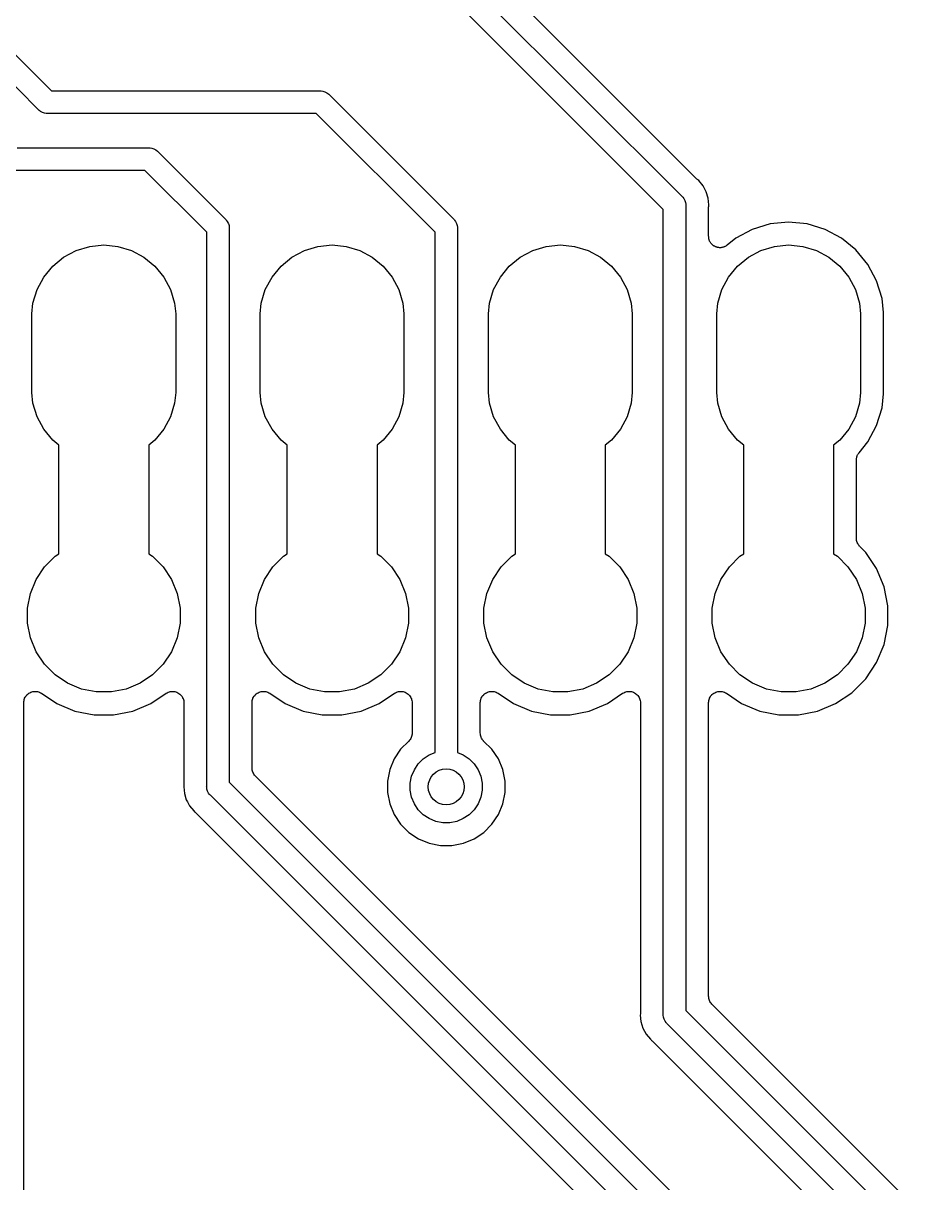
# Model space of a CAD drawing. Extents: x 94.3 to 145.3, y -143.8 to -113.4.
# Drawn here: x 128.01 to 137.8, y -133.31 to -120.41 of the extents above; entities that cross this region are included whole.
import ezdxf

# ---------------------------------------------------------------- set-up
doc = ezdxf.new("R2010")
doc.units = 0
doc.layers.add('BLACK', color=7, linetype='CONTINUOUS')

msp = doc.modelspace()

# ---------------------------------------------------------------- linework, layer by layer
at = {"layer": 'BLACK', "linetype": 'CONTINUOUS'}
for p, q in [((135.505, -122.142), (132.448, -119.085)), ((132.255, -119.251), (135.339, -122.335)), ((135.13, -122.48), (132.11, -119.46)), ((127.64, -120.478), (128.322, -121.16)), ((128.177, -121.369), (127.431, -120.623)), ((128.322, -121.16), (131.312, -121.16)), ((131.312, -121.16), (131.318, -121.159)), ((131.318, -121.159), (131.324, -121.16)), ((131.324, -121.16), (131.324, -121.16)), ((131.324, -121.16), (131.343, -121.162)), ((131.343, -121.162), (131.366, -121.169)), ((131.366, -121.169), (131.388, -121.181)), ((131.388, -121.181), (131.407, -121.196)), ((131.407, -121.196), (131.411, -121.201)), ((131.411, -121.201), (132.799, -122.589)), ((128.181, -121.374), (128.177, -121.369)), ((128.186, -121.378), (128.181, -121.374)), ((128.195, -121.385), (128.186, -121.378)), ((128.186, -121.378), (128.186, -121.378)), ((128.2, -121.389), (128.195, -121.385)), ((128.222, -121.401), (128.2, -121.389)), ((128.245, -121.408), (128.222, -121.401)), ((128.264, -121.41), (128.245, -121.408)), ((128.27, -121.411), (128.264, -121.41)), ((128.264, -121.41), (128.264, -121.41)), ((128.276, -121.41), (128.27, -121.411)), ((131.266, -121.41), (128.276, -121.41)), ((132.59, -122.734), (131.266, -121.41)), ((127.941, -121.795), (129.407, -121.795)), ((129.407, -121.795), (129.413, -121.794)), ((129.413, -121.794), (129.419, -121.795)), ((129.419, -121.795), (129.419, -121.795)), ((129.419, -121.795), (129.438, -121.797)), ((129.438, -121.797), (129.461, -121.804)), ((129.461, -121.804), (129.483, -121.816)), ((129.483, -121.816), (129.502, -121.831)), ((129.502, -121.831), (129.506, -121.836)), ((129.506, -121.836), (130.259, -122.589)), ((129.361, -122.045), (127.895, -122.045)), ((130.05, -122.734), (129.361, -122.045)), ((135.51, -122.146), (135.505, -122.142)), ((135.513, -122.15), (135.51, -122.146)), ((135.515, -122.151), (135.513, -122.15)), ((135.524, -122.159), (135.515, -122.151)), ((135.572, -122.216), (135.524, -122.159)), ((135.596, -122.262), (135.572, -122.216)), ((135.339, -122.335), (135.344, -122.339)), ((135.344, -122.339), (135.348, -122.344)), ((135.348, -122.344), (135.348, -122.344)), ((135.348, -122.344), (135.358, -122.357)), ((135.607, -122.282), (135.596, -122.262)), ((135.596, -122.262), (135.596, -122.262)), ((135.629, -122.354), (135.607, -122.282)), ((135.358, -122.357), (135.359, -122.358)), ((135.359, -122.358), (135.371, -122.38)), ((135.371, -122.38), (135.378, -122.403)), ((135.378, -122.403), (135.38, -122.422)), ((135.38, -122.422), (135.38, -122.422)), ((135.38, -122.422), (135.381, -122.428)), ((135.381, -122.428), (135.38, -122.434)), ((135.38, -122.434), (135.38, -131.393)), ((135.636, -122.428), (135.629, -122.354)), ((135.634, -122.451), (135.635, -122.446)), ((135.634, -122.453), (135.634, -122.451)), ((135.634, -122.778), (135.634, -122.453)), ((135.635, -122.44), (135.636, -122.428)), ((135.635, -122.446), (135.635, -122.44)), ((130.259, -122.589), (130.264, -122.593)), ((130.264, -122.593), (130.268, -122.598)), ((130.268, -122.598), (130.268, -122.598)), ((130.268, -122.598), (130.279, -122.612)), ((132.799, -122.589), (132.804, -122.593)), ((132.804, -122.593), (132.808, -122.598)), ((132.808, -122.598), (132.808, -122.598)), ((132.808, -122.598), (132.819, -122.612)), ((135.13, -131.439), (135.13, -122.48)), ((130.05, -128.899), (130.05, -122.734)), ((130.279, -122.612), (130.29, -122.633)), ((130.29, -122.633), (130.291, -122.634)), ((130.291, -122.634), (130.298, -122.657)), ((130.298, -122.657), (130.3, -122.676)), ((130.3, -122.676), (130.3, -122.676)), ((130.3, -122.676), (130.301, -122.682)), ((130.301, -122.682), (130.3, -122.688)), ((130.3, -122.688), (130.3, -128.853)), ((132.59, -128.333), (132.59, -122.734)), ((132.819, -122.612), (132.819, -122.612)), ((132.819, -122.612), (132.831, -122.634)), ((132.831, -122.634), (132.838, -122.657)), ((132.838, -122.657), (132.84, -122.676)), ((132.84, -122.676), (132.84, -122.676)), ((132.84, -122.676), (132.841, -122.682)), ((132.841, -122.682), (132.84, -122.688)), ((132.84, -122.688), (132.84, -128.524)), ((136.12, -122.701), (135.937, -122.798)), ((136.318, -122.64), (136.12, -122.701)), ((136.525, -122.62), (136.318, -122.64)), ((136.732, -122.64), (136.525, -122.62)), ((136.93, -122.701), (136.732, -122.64)), ((137.113, -122.798), (136.93, -122.701)), ((135.635, -122.784), (135.634, -122.778)), ((135.635, -122.79), (135.635, -122.784)), ((135.636, -122.796), (135.635, -122.79)), ((135.636, -122.803), (135.636, -122.796)), ((135.638, -122.809), (135.636, -122.803)), ((135.639, -122.814), (135.638, -122.809)), ((135.642, -122.82), (135.639, -122.814)), ((135.644, -122.827), (135.642, -122.82)), ((135.646, -122.832), (135.644, -122.827)), ((135.649, -122.837), (135.646, -122.832)), ((135.652, -122.843), (135.649, -122.837)), ((135.655, -122.848), (135.652, -122.843)), ((135.659, -122.853), (135.655, -122.848)), ((135.662, -122.858), (135.659, -122.853)), ((135.667, -122.863), (135.662, -122.858)), ((135.671, -122.868), (135.667, -122.863)), ((135.937, -122.798), (135.842, -122.876)), ((137.274, -122.93), (137.113, -122.798)), ((128.458, -123.011), (128.597, -122.936)), ((128.597, -122.936), (128.748, -122.891)), ((128.748, -122.891), (128.905, -122.875)), ((128.905, -122.875), (129.062, -122.891)), ((129.062, -122.891), (129.213, -122.936)), ((129.213, -122.936), (129.352, -123.011)), ((130.998, -123.011), (131.137, -122.936)), ((131.137, -122.936), (131.288, -122.891)), ((131.288, -122.891), (131.445, -122.875)), ((131.445, -122.875), (131.602, -122.891)), ((131.602, -122.891), (131.753, -122.936)), ((131.753, -122.936), (131.892, -123.011)), ((133.538, -123.011), (133.677, -122.936)), ((133.677, -122.936), (133.828, -122.891)), ((133.828, -122.891), (133.985, -122.875)), ((133.985, -122.875), (134.142, -122.891)), ((134.142, -122.891), (134.293, -122.936)), ((134.293, -122.936), (134.432, -123.011)), ((135.675, -122.871), (135.671, -122.868)), ((135.68, -122.876), (135.675, -122.871)), ((135.685, -122.879), (135.68, -122.876)), ((135.69, -122.883), (135.685, -122.879)), ((135.695, -122.886), (135.69, -122.883)), ((135.7, -122.89), (135.695, -122.886)), ((135.706, -122.892), (135.7, -122.89)), ((135.712, -122.895), (135.706, -122.892)), ((135.717, -122.897), (135.712, -122.895)), ((135.723, -122.899), (135.717, -122.897)), ((135.729, -122.901), (135.723, -122.899)), ((135.735, -122.903), (135.729, -122.901)), ((135.741, -122.903), (135.735, -122.903)), ((135.747, -122.904), (135.741, -122.903)), ((135.754, -122.905), (135.747, -122.904)), ((135.76, -122.905), (135.754, -122.905)), ((135.766, -122.905), (135.76, -122.905)), ((135.772, -122.905), (135.766, -122.905)), ((135.778, -122.904), (135.772, -122.905)), ((135.785, -122.903), (135.778, -122.904)), ((135.791, -122.901), (135.785, -122.903)), ((135.796, -122.9), (135.791, -122.901)), ((135.802, -122.898), (135.796, -122.9)), ((135.809, -122.896), (135.802, -122.898)), ((135.814, -122.893), (135.809, -122.896)), ((135.819, -122.891), (135.814, -122.893)), ((135.825, -122.887), (135.819, -122.891)), ((135.831, -122.884), (135.825, -122.887)), ((135.835, -122.881), (135.831, -122.884)), ((135.84, -122.877), (135.835, -122.881)), ((135.842, -122.876), (135.84, -122.877)), ((136.078, -123.011), (136.217, -122.936)), ((136.217, -122.936), (136.368, -122.891)), ((136.368, -122.891), (136.525, -122.875)), ((136.525, -122.875), (136.682, -122.891)), ((136.682, -122.891), (136.833, -122.936)), ((136.833, -122.936), (136.972, -123.011)), ((137.406, -123.091), (137.274, -122.93)), ((128.237, -123.232), (128.337, -123.111)), ((128.337, -123.111), (128.458, -123.011)), ((129.352, -123.011), (129.473, -123.111)), ((129.473, -123.111), (129.573, -123.232)), ((130.777, -123.232), (130.877, -123.111)), ((130.877, -123.111), (130.998, -123.011)), ((131.892, -123.011), (132.013, -123.111)), ((132.013, -123.111), (132.113, -123.232)), ((133.317, -123.232), (133.417, -123.111)), ((133.417, -123.111), (133.538, -123.011)), ((134.432, -123.011), (134.553, -123.111)), ((134.553, -123.111), (134.653, -123.232)), ((135.857, -123.232), (135.957, -123.111)), ((135.957, -123.111), (136.078, -123.011)), ((136.972, -123.011), (137.093, -123.111)), ((137.093, -123.111), (137.193, -123.232)), ((137.503, -123.274), (137.406, -123.091)), ((128.162, -123.371), (128.237, -123.232)), ((129.573, -123.232), (129.648, -123.371)), ((130.702, -123.371), (130.777, -123.232)), ((132.113, -123.232), (132.188, -123.371)), ((133.242, -123.371), (133.317, -123.232)), ((134.653, -123.232), (134.728, -123.371)), ((135.782, -123.371), (135.857, -123.232)), ((137.193, -123.232), (137.268, -123.371)), ((128.117, -123.522), (128.162, -123.371)), ((129.648, -123.371), (129.693, -123.522)), ((130.657, -123.522), (130.702, -123.371)), ((132.188, -123.371), (132.233, -123.522)), ((133.197, -123.522), (133.242, -123.371)), ((134.728, -123.371), (134.773, -123.522)), ((135.737, -123.522), (135.782, -123.371)), ((137.268, -123.371), (137.313, -123.522)), ((137.564, -123.472), (137.503, -123.274)), ((137.579, -123.627), (137.564, -123.472)), ((128.105, -123.64), (128.117, -123.522)), ((129.693, -123.522), (129.705, -123.64)), ((130.645, -123.64), (130.657, -123.522)), ((132.233, -123.522), (132.245, -123.64)), ((133.185, -123.64), (133.197, -123.522)), ((134.773, -123.522), (134.785, -123.64)), ((135.725, -123.64), (135.737, -123.522)), ((137.313, -123.522), (137.325, -123.64)), ((137.579, -124.531), (137.579, -123.627)), ((128.105, -124.518), (128.105, -123.64)), ((129.705, -123.64), (129.705, -124.518)), ((130.645, -124.518), (130.645, -123.64)), ((132.245, -123.64), (132.245, -124.518)), ((133.185, -124.518), (133.185, -123.64)), ((134.785, -123.64), (134.785, -124.518)), ((135.725, -124.518), (135.725, -123.64)), ((137.325, -123.64), (137.325, -124.518)), ((128.117, -124.636), (128.105, -124.518)), ((129.705, -124.518), (129.693, -124.636)), ((130.657, -124.636), (130.645, -124.518)), ((132.245, -124.518), (132.233, -124.636)), ((133.197, -124.636), (133.185, -124.518)), ((134.785, -124.518), (134.773, -124.636)), ((135.737, -124.636), (135.725, -124.518)), ((137.325, -124.518), (137.313, -124.636)), ((137.564, -124.686), (137.579, -124.531)), ((128.162, -124.787), (128.117, -124.636)), ((129.693, -124.636), (129.648, -124.787)), ((130.702, -124.787), (130.657, -124.636)), ((132.233, -124.636), (132.188, -124.787)), ((133.242, -124.787), (133.197, -124.636)), ((134.773, -124.636), (134.728, -124.787)), ((135.782, -124.787), (135.737, -124.636)), ((137.313, -124.636), (137.268, -124.787)), ((128.237, -124.926), (128.162, -124.787)), ((129.648, -124.787), (129.573, -124.926)), ((130.777, -124.926), (130.702, -124.787)), ((132.188, -124.787), (132.113, -124.926)), ((133.317, -124.926), (133.242, -124.787)), ((134.728, -124.787), (134.653, -124.926)), ((135.857, -124.926), (135.782, -124.787)), ((137.268, -124.787), (137.193, -124.926)), ((137.503, -124.884), (137.564, -124.686)), ((128.337, -125.047), (128.237, -124.926)), ((129.573, -124.926), (129.473, -125.047)), ((130.877, -125.047), (130.777, -124.926)), ((132.113, -124.926), (132.013, -125.047)), ((133.417, -125.047), (133.317, -124.926)), ((134.653, -124.926), (134.553, -125.047)), ((135.957, -125.047), (135.857, -124.926)), ((137.193, -124.926), (137.093, -125.047)), ((137.406, -125.067), (137.503, -124.884)), ((128.405, -125.104), (128.337, -125.047)), ((129.473, -125.047), (129.405, -125.104)), ((130.945, -125.104), (130.877, -125.047)), ((132.013, -125.047), (131.945, -125.104)), ((133.485, -125.104), (133.417, -125.047)), ((134.553, -125.047), (134.485, -125.104)), ((136.025, -125.104), (135.957, -125.047)), ((137.093, -125.047), (137.025, -125.104)), ((128.405, -126.312), (128.405, -125.104)), ((129.405, -125.104), (129.405, -126.312)), ((130.945, -126.312), (130.945, -125.104)), ((131.945, -125.104), (131.945, -126.312)), ((133.485, -126.312), (133.485, -125.104)), ((134.485, -125.104), (134.485, -126.312)), ((136.025, -126.312), (136.025, -125.104)), ((137.025, -125.104), (137.025, -126.312)), ((137.305, -125.191), (137.308, -125.187)), ((137.308, -125.187), (137.406, -125.067)), ((137.279, -125.265), (137.28, -125.26)), ((137.279, -125.267), (137.279, -125.265)), ((137.279, -126.14), (137.279, -125.267)), ((137.28, -125.254), (137.281, -125.248)), ((137.28, -125.26), (137.28, -125.254)), ((137.281, -125.248), (137.282, -125.241)), ((137.282, -125.241), (137.283, -125.235)), ((137.283, -125.235), (137.285, -125.23)), ((137.285, -125.23), (137.287, -125.224)), ((137.287, -125.224), (137.289, -125.217)), ((137.289, -125.217), (137.292, -125.212)), ((137.292, -125.212), (137.294, -125.207)), ((137.294, -125.207), (137.298, -125.201)), ((137.298, -125.201), (137.301, -125.195)), ((137.301, -125.195), (137.305, -125.191)), ((137.28, -126.152), (137.279, -126.14)), ((137.281, -126.163), (137.28, -126.152)), ((137.281, -126.164), (137.281, -126.163)), ((137.281, -126.165), (137.281, -126.164)), ((137.285, -126.176), (137.281, -126.165)), ((137.288, -126.187), (137.285, -126.176)), ((137.288, -126.188), (137.288, -126.187)), ((137.289, -126.188), (137.288, -126.188)), ((137.294, -126.199), (137.289, -126.188)), ((137.299, -126.209), (137.294, -126.199)), ((137.3, -126.21), (137.299, -126.209)), ((137.308, -126.219), (137.3, -126.21)), ((137.3, -126.21), (137.3, -126.21)), ((137.315, -126.229), (137.308, -126.219)), ((128.245, -126.458), (128.363, -126.34)), ((128.363, -126.34), (128.405, -126.312)), ((129.405, -126.312), (129.447, -126.34)), ((129.447, -126.34), (129.565, -126.458)), ((130.785, -126.458), (130.903, -126.34)), ((130.903, -126.34), (130.945, -126.312)), ((131.945, -126.312), (131.987, -126.34)), ((131.987, -126.34), (132.105, -126.458)), ((133.325, -126.458), (133.443, -126.34)), ((133.443, -126.34), (133.485, -126.312)), ((134.485, -126.312), (134.527, -126.34)), ((134.527, -126.34), (134.645, -126.458)), ((135.865, -126.458), (135.983, -126.34)), ((135.983, -126.34), (136.025, -126.312)), ((137.025, -126.312), (137.067, -126.34)), ((137.067, -126.34), (137.185, -126.458)), ((137.316, -126.23), (137.315, -126.229)), ((137.383, -126.296), (137.316, -126.23)), ((137.316, -126.23), (137.316, -126.23)), ((137.316, -126.23), (137.316, -126.23)), ((137.316, -126.23), (137.316, -126.23)), ((137.503, -126.477), (137.383, -126.296)), ((128.152, -126.597), (128.245, -126.458)), ((129.565, -126.458), (129.658, -126.597)), ((130.692, -126.597), (130.785, -126.458)), ((132.105, -126.458), (132.198, -126.597)), ((133.232, -126.597), (133.325, -126.458)), ((134.645, -126.458), (134.738, -126.597)), ((135.772, -126.597), (135.865, -126.458)), ((137.185, -126.458), (137.278, -126.597)), ((137.587, -126.678), (137.503, -126.477)), ((128.088, -126.752), (128.152, -126.597)), ((129.658, -126.597), (129.722, -126.752)), ((130.628, -126.752), (130.692, -126.597)), ((132.198, -126.597), (132.262, -126.752)), ((133.168, -126.752), (133.232, -126.597)), ((134.738, -126.597), (134.802, -126.752)), ((135.708, -126.752), (135.772, -126.597)), ((137.278, -126.597), (137.342, -126.752)), ((137.629, -126.891), (137.587, -126.678)), ((128.055, -126.916), (128.088, -126.752)), ((129.722, -126.752), (129.755, -126.916)), ((130.595, -126.916), (130.628, -126.752)), ((132.262, -126.752), (132.295, -126.916)), ((133.135, -126.916), (133.168, -126.752)), ((134.802, -126.752), (134.835, -126.916)), ((135.675, -126.916), (135.708, -126.752)), ((137.342, -126.752), (137.375, -126.916)), ((128.055, -127.084), (128.055, -126.916)), ((129.755, -126.916), (129.755, -127.084)), ((130.595, -127.084), (130.595, -126.916)), ((132.295, -126.916), (132.295, -127.084)), ((133.135, -127.084), (133.135, -126.916)), ((134.835, -126.916), (134.835, -127.084)), ((135.675, -127.084), (135.675, -126.916)), ((137.375, -126.916), (137.375, -127.084)), ((137.629, -127.109), (137.629, -126.891)), ((128.088, -127.248), (128.055, -127.084)), ((129.755, -127.084), (129.722, -127.248)), ((130.628, -127.248), (130.595, -127.084)), ((132.295, -127.084), (132.262, -127.248)), ((133.168, -127.248), (133.135, -127.084)), ((134.835, -127.084), (134.802, -127.248)), ((135.708, -127.248), (135.675, -127.084)), ((137.375, -127.084), (137.342, -127.248)), ((137.587, -127.322), (137.629, -127.109)), ((128.152, -127.403), (128.088, -127.248)), ((129.722, -127.248), (129.658, -127.403)), ((130.692, -127.403), (130.628, -127.248)), ((132.262, -127.248), (132.198, -127.403)), ((133.232, -127.403), (133.168, -127.248)), ((134.802, -127.248), (134.738, -127.403)), ((135.772, -127.403), (135.708, -127.248)), ((137.342, -127.248), (137.278, -127.403)), ((137.503, -127.523), (137.587, -127.322)), ((128.245, -127.542), (128.152, -127.403)), ((129.658, -127.403), (129.565, -127.542)), ((130.785, -127.542), (130.692, -127.403)), ((132.198, -127.403), (132.105, -127.542)), ((133.325, -127.542), (133.232, -127.403)), ((134.738, -127.403), (134.645, -127.542)), ((135.865, -127.542), (135.772, -127.403)), ((137.278, -127.403), (137.185, -127.542)), ((128.363, -127.66), (128.245, -127.542)), ((129.565, -127.542), (129.447, -127.66)), ((130.903, -127.66), (130.785, -127.542)), ((132.105, -127.542), (131.987, -127.66)), ((133.443, -127.66), (133.325, -127.542)), ((134.645, -127.542), (134.527, -127.66)), ((135.983, -127.66), (135.865, -127.542)), ((137.185, -127.542), (137.067, -127.66)), ((137.383, -127.704), (137.503, -127.523)), ((128.502, -127.753), (128.363, -127.66)), ((128.657, -127.817), (128.502, -127.753)), ((129.308, -127.753), (129.153, -127.817)), ((129.447, -127.66), (129.308, -127.753)), ((131.042, -127.753), (130.903, -127.66)), ((131.197, -127.817), (131.042, -127.753)), ((131.848, -127.753), (131.693, -127.817)), ((131.987, -127.66), (131.848, -127.753)), ((133.582, -127.753), (133.443, -127.66)), ((133.737, -127.817), (133.582, -127.753)), ((134.388, -127.753), (134.233, -127.817)), ((134.527, -127.66), (134.388, -127.753)), ((136.122, -127.753), (135.983, -127.66)), ((136.277, -127.817), (136.122, -127.753)), ((136.928, -127.753), (136.773, -127.817)), ((137.067, -127.66), (136.928, -127.753)), ((137.229, -127.858), (137.383, -127.704)), ((128.036, -127.898), (128.044, -127.889)), ((128.036, -127.899), (128.036, -127.898)), ((128.044, -127.889), (128.052, -127.88)), ((128.052, -127.879), (128.062, -127.872)), ((128.052, -127.88), (128.052, -127.879)), ((128.052, -127.879), (128.052, -127.879)), ((128.062, -127.872), (128.071, -127.864)), ((128.071, -127.864), (128.082, -127.858)), ((128.071, -127.864), (128.071, -127.864)), ((128.071, -127.864), (128.071, -127.864)), ((128.082, -127.858), (128.093, -127.852)), ((128.093, -127.852), (128.105, -127.849)), ((128.093, -127.852), (128.093, -127.852)), ((128.093, -127.852), (128.093, -127.852)), ((128.105, -127.849), (128.117, -127.845)), ((128.117, -127.845), (128.129, -127.844)), ((128.117, -127.845), (128.117, -127.845)), ((128.117, -127.845), (128.117, -127.845)), ((128.129, -127.844), (128.141, -127.843)), ((128.141, -127.843), (128.142, -127.843)), ((128.142, -127.843), (128.142, -127.843)), ((128.142, -127.843), (128.154, -127.844)), ((128.154, -127.844), (128.166, -127.846)), ((128.166, -127.846), (128.166, -127.846)), ((128.166, -127.846), (128.167, -127.846)), ((128.167, -127.846), (128.178, -127.849)), ((128.178, -127.849), (128.19, -127.853)), ((128.19, -127.853), (128.19, -127.853)), ((128.19, -127.853), (128.19, -127.853)), ((128.19, -127.853), (128.201, -127.859)), ((128.201, -127.859), (128.212, -127.864)), ((128.212, -127.864), (128.382, -127.978)), ((128.821, -127.85), (128.657, -127.817)), ((128.989, -127.85), (128.821, -127.85)), ((129.153, -127.817), (128.989, -127.85)), ((129.428, -127.978), (129.598, -127.864)), ((129.598, -127.864), (129.599, -127.864)), ((129.599, -127.864), (129.6, -127.863)), ((129.599, -127.864), (129.599, -127.864)), ((129.599, -127.864), (129.599, -127.864)), ((129.6, -127.863), (129.611, -127.858)), ((129.611, -127.858), (129.621, -127.852)), ((129.621, -127.852), (129.622, -127.852)), ((129.622, -127.852), (129.634, -127.849)), ((129.622, -127.852), (129.622, -127.852)), ((129.634, -127.849), (129.645, -127.845)), ((129.645, -127.845), (129.645, -127.845)), ((129.645, -127.845), (129.646, -127.845)), ((129.646, -127.845), (129.658, -127.844)), ((129.658, -127.844), (129.67, -127.843)), ((129.67, -127.843), (129.67, -127.843)), ((129.67, -127.843), (129.67, -127.843)), ((129.67, -127.843), (129.682, -127.844)), ((129.682, -127.844), (129.695, -127.846)), ((129.695, -127.846), (129.695, -127.846)), ((129.695, -127.846), (129.695, -127.846)), ((129.695, -127.846), (129.707, -127.849)), ((129.707, -127.849), (129.718, -127.853)), ((129.718, -127.853), (129.718, -127.853)), ((129.718, -127.853), (129.719, -127.853)), ((129.719, -127.853), (129.729, -127.859)), ((129.729, -127.859), (129.74, -127.865)), ((129.74, -127.865), (129.74, -127.865)), ((129.74, -127.865), (129.74, -127.865)), ((129.74, -127.865), (129.75, -127.873)), ((129.75, -127.873), (129.759, -127.881)), ((129.759, -127.881), (129.759, -127.881)), ((129.759, -127.881), (129.76, -127.881)), ((129.76, -127.881), (129.767, -127.89)), ((129.767, -127.89), (129.775, -127.9)), ((130.576, -127.898), (130.584, -127.889)), ((130.576, -127.899), (130.576, -127.898)), ((130.584, -127.889), (130.592, -127.88)), ((130.592, -127.879), (130.602, -127.872)), ((130.592, -127.88), (130.592, -127.879)), ((130.592, -127.879), (130.592, -127.879)), ((130.602, -127.872), (130.611, -127.864)), ((130.611, -127.864), (130.622, -127.858)), ((130.611, -127.864), (130.611, -127.864)), ((130.611, -127.864), (130.611, -127.864)), ((130.622, -127.858), (130.633, -127.852)), ((130.633, -127.852), (130.645, -127.849)), ((130.633, -127.852), (130.633, -127.852)), ((130.633, -127.852), (130.633, -127.852)), ((130.645, -127.849), (130.657, -127.845)), ((130.657, -127.845), (130.669, -127.844)), ((130.657, -127.845), (130.657, -127.845)), ((130.657, -127.845), (130.657, -127.845)), ((130.669, -127.844), (130.681, -127.843)), ((130.681, -127.843), (130.682, -127.843)), ((130.682, -127.843), (130.682, -127.843)), ((130.682, -127.843), (130.694, -127.844)), ((130.694, -127.844), (130.706, -127.846)), ((130.706, -127.846), (130.706, -127.846)), ((130.706, -127.846), (130.707, -127.846)), ((130.707, -127.846), (130.718, -127.849)), ((130.718, -127.849), (130.73, -127.853)), ((130.73, -127.853), (130.73, -127.853)), ((130.73, -127.853), (130.73, -127.853)), ((130.73, -127.853), (130.741, -127.859)), ((130.741, -127.859), (130.752, -127.864)), ((130.752, -127.864), (130.922, -127.978)), ((131.361, -127.85), (131.197, -127.817)), ((131.529, -127.85), (131.361, -127.85)), ((131.693, -127.817), (131.529, -127.85)), ((131.968, -127.978), (132.138, -127.864)), ((132.138, -127.864), (132.139, -127.864)), ((132.139, -127.864), (132.14, -127.863)), ((132.139, -127.864), (132.139, -127.864)), ((132.139, -127.864), (132.139, -127.864)), ((132.14, -127.863), (132.151, -127.858)), ((132.151, -127.858), (132.161, -127.852)), ((132.161, -127.852), (132.162, -127.852)), ((132.162, -127.852), (132.174, -127.849)), ((132.162, -127.852), (132.162, -127.852)), ((132.174, -127.849), (132.185, -127.845)), ((132.185, -127.845), (132.185, -127.845)), ((132.185, -127.845), (132.186, -127.845)), ((132.186, -127.845), (132.198, -127.844)), ((132.198, -127.844), (132.21, -127.843)), ((132.21, -127.843), (132.21, -127.843)), ((132.21, -127.843), (132.21, -127.843)), ((132.21, -127.843), (132.222, -127.844)), ((132.222, -127.844), (132.235, -127.846)), ((132.235, -127.846), (132.235, -127.846)), ((132.235, -127.846), (132.235, -127.846)), ((132.235, -127.846), (132.247, -127.849)), ((132.247, -127.849), (132.258, -127.853)), ((132.258, -127.853), (132.258, -127.853)), ((132.258, -127.853), (132.259, -127.853)), ((132.259, -127.853), (132.269, -127.859)), ((132.269, -127.859), (132.28, -127.865)), ((132.28, -127.865), (132.28, -127.865)), ((132.28, -127.865), (132.28, -127.865)), ((132.28, -127.865), (132.29, -127.873)), ((132.29, -127.873), (132.299, -127.881)), ((132.299, -127.881), (132.299, -127.881)), ((132.299, -127.881), (132.3, -127.881)), ((132.3, -127.881), (132.307, -127.89)), ((132.307, -127.89), (132.315, -127.9)), ((133.116, -127.898), (133.124, -127.889)), ((133.116, -127.899), (133.116, -127.898)), ((133.124, -127.889), (133.132, -127.88)), ((133.132, -127.879), (133.142, -127.872)), ((133.132, -127.88), (133.132, -127.879)), ((133.132, -127.879), (133.132, -127.879)), ((133.142, -127.872), (133.151, -127.864)), ((133.151, -127.864), (133.162, -127.858)), ((133.151, -127.864), (133.151, -127.864)), ((133.151, -127.864), (133.151, -127.864)), ((133.162, -127.858), (133.173, -127.852)), ((133.173, -127.852), (133.185, -127.849)), ((133.173, -127.852), (133.173, -127.852)), ((133.173, -127.852), (133.173, -127.852)), ((133.185, -127.849), (133.197, -127.845)), ((133.197, -127.845), (133.209, -127.844)), ((133.197, -127.845), (133.197, -127.845)), ((133.197, -127.845), (133.197, -127.845)), ((133.209, -127.844), (133.221, -127.843)), ((133.221, -127.843), (133.222, -127.843)), ((133.222, -127.843), (133.222, -127.843)), ((133.222, -127.843), (133.234, -127.844)), ((133.234, -127.844), (133.246, -127.846)), ((133.246, -127.846), (133.246, -127.846)), ((133.246, -127.846), (133.247, -127.846)), ((133.247, -127.846), (133.258, -127.849)), ((133.258, -127.849), (133.27, -127.853)), ((133.27, -127.853), (133.27, -127.853)), ((133.27, -127.853), (133.27, -127.853)), ((133.27, -127.853), (133.281, -127.859)), ((133.281, -127.859), (133.292, -127.864)), ((133.292, -127.864), (133.462, -127.978)), ((133.901, -127.85), (133.737, -127.817)), ((134.069, -127.85), (133.901, -127.85)), ((134.233, -127.817), (134.069, -127.85)), ((134.508, -127.978), (134.678, -127.864)), ((134.678, -127.864), (134.679, -127.864)), ((134.679, -127.864), (134.68, -127.863)), ((134.679, -127.864), (134.679, -127.864)), ((134.679, -127.864), (134.679, -127.864)), ((134.68, -127.863), (134.691, -127.858)), ((134.691, -127.858), (134.701, -127.852)), ((134.701, -127.852), (134.702, -127.852)), ((134.702, -127.852), (134.714, -127.849)), ((134.702, -127.852), (134.702, -127.852)), ((134.714, -127.849), (134.725, -127.845)), ((134.725, -127.845), (134.725, -127.845)), ((134.725, -127.845), (134.726, -127.845)), ((134.726, -127.845), (134.738, -127.844)), ((134.738, -127.844), (134.75, -127.843)), ((134.75, -127.843), (134.75, -127.843)), ((134.75, -127.843), (134.75, -127.843)), ((134.75, -127.843), (134.762, -127.844)), ((134.762, -127.844), (134.775, -127.846)), ((134.775, -127.846), (134.775, -127.846)), ((134.775, -127.846), (134.775, -127.846)), ((134.775, -127.846), (134.787, -127.849)), ((134.787, -127.849), (134.798, -127.853)), ((134.798, -127.853), (134.798, -127.853)), ((134.798, -127.853), (134.799, -127.853)), ((134.799, -127.853), (134.809, -127.859)), ((134.809, -127.859), (134.82, -127.865)), ((134.82, -127.865), (134.82, -127.865)), ((134.82, -127.865), (134.82, -127.865)), ((134.82, -127.865), (134.83, -127.873)), ((134.83, -127.873), (134.839, -127.881)), ((134.839, -127.881), (134.839, -127.881)), ((134.839, -127.881), (134.84, -127.881)), ((134.84, -127.881), (134.847, -127.89)), ((134.847, -127.89), (134.855, -127.9)), ((135.656, -127.898), (135.664, -127.889)), ((135.656, -127.899), (135.656, -127.898)), ((135.664, -127.889), (135.672, -127.88)), ((135.672, -127.879), (135.682, -127.872)), ((135.672, -127.88), (135.672, -127.879)), ((135.672, -127.879), (135.672, -127.879)), ((135.682, -127.872), (135.691, -127.864)), ((135.691, -127.864), (135.702, -127.858)), ((135.691, -127.864), (135.691, -127.864)), ((135.691, -127.864), (135.691, -127.864)), ((135.702, -127.858), (135.713, -127.852)), ((135.713, -127.852), (135.725, -127.849)), ((135.713, -127.852), (135.713, -127.852)), ((135.713, -127.852), (135.713, -127.852)), ((135.725, -127.849), (135.737, -127.845)), ((135.737, -127.845), (135.749, -127.844)), ((135.737, -127.845), (135.737, -127.845)), ((135.737, -127.845), (135.737, -127.845)), ((135.749, -127.844), (135.761, -127.843)), ((135.761, -127.843), (135.762, -127.843)), ((135.762, -127.843), (135.762, -127.843)), ((135.762, -127.843), (135.774, -127.844)), ((135.774, -127.844), (135.786, -127.846)), ((135.786, -127.846), (135.786, -127.846)), ((135.786, -127.846), (135.787, -127.846)), ((135.787, -127.846), (135.798, -127.849)), ((135.798, -127.849), (135.81, -127.853)), ((135.81, -127.853), (135.81, -127.853)), ((135.81, -127.853), (135.81, -127.853)), ((135.81, -127.853), (135.821, -127.859)), ((135.821, -127.859), (135.832, -127.864)), ((135.832, -127.864), (136.002, -127.978)), ((136.441, -127.85), (136.277, -127.817)), ((136.609, -127.85), (136.441, -127.85)), ((136.773, -127.817), (136.609, -127.85)), ((137.048, -127.978), (137.229, -127.858)), ((128.014, -127.968), (128.015, -127.956)), ((128.014, -127.969), (128.014, -127.968)), ((128.014, -127.97), (128.014, -127.969)), ((128.014, -127.969), (128.014, -127.969)), ((128.014, -127.969), (128.014, -127.969)), ((128.014, -133.902), (128.014, -127.97)), ((128.015, -127.956), (128.017, -127.944)), ((128.017, -127.944), (128.02, -127.932)), ((128.017, -127.944), (128.017, -127.944)), ((128.017, -127.944), (128.017, -127.944)), ((128.02, -127.932), (128.024, -127.921)), ((128.024, -127.92), (128.03, -127.909)), ((128.024, -127.921), (128.024, -127.92)), ((128.024, -127.92), (128.024, -127.92)), ((128.03, -127.909), (128.036, -127.899)), ((128.036, -127.899), (128.036, -127.899)), ((128.382, -127.978), (128.583, -128.062)), ((129.227, -128.062), (129.428, -127.978)), ((129.775, -127.9), (129.775, -127.9)), ((129.775, -127.9), (129.775, -127.9)), ((129.775, -127.9), (129.781, -127.911)), ((129.781, -127.911), (129.786, -127.922)), ((129.786, -127.922), (129.786, -127.922)), ((129.786, -127.922), (129.787, -127.922)), ((129.787, -127.922), (129.79, -127.934)), ((129.79, -127.934), (129.794, -127.945)), ((129.794, -127.945), (129.794, -127.946)), ((129.794, -127.946), (129.794, -127.946)), ((129.794, -127.946), (129.795, -127.958)), ((129.795, -127.958), (129.796, -127.97)), ((129.796, -127.97), (129.796, -128.88)), ((130.554, -127.968), (130.555, -127.956)), ((130.554, -127.969), (130.554, -127.968)), ((130.554, -127.97), (130.554, -127.969)), ((130.554, -127.969), (130.554, -127.969)), ((130.554, -127.969), (130.554, -127.969)), ((130.554, -128.695), (130.554, -127.97)), ((130.555, -127.956), (130.557, -127.944)), ((130.557, -127.944), (130.56, -127.932)), ((130.557, -127.944), (130.557, -127.944)), ((130.557, -127.944), (130.557, -127.944)), ((130.56, -127.932), (130.564, -127.921)), ((130.564, -127.92), (130.57, -127.909)), ((130.564, -127.921), (130.564, -127.92)), ((130.564, -127.92), (130.564, -127.92)), ((130.57, -127.909), (130.576, -127.899)), ((130.576, -127.899), (130.576, -127.899)), ((130.922, -127.978), (131.123, -128.062)), ((131.767, -128.062), (131.968, -127.978)), ((132.315, -127.9), (132.315, -127.9)), ((132.315, -127.9), (132.315, -127.9)), ((132.315, -127.9), (132.321, -127.911)), ((132.321, -127.911), (132.326, -127.922)), ((132.326, -127.922), (132.326, -127.922)), ((132.326, -127.922), (132.327, -127.922)), ((132.327, -127.922), (132.33, -127.934)), ((132.33, -127.934), (132.334, -127.945)), ((132.334, -127.945), (132.334, -127.946)), ((132.334, -127.946), (132.334, -127.946)), ((132.334, -127.946), (132.335, -127.958)), ((132.335, -127.958), (132.336, -127.97)), ((132.336, -127.97), (132.336, -128.306)), ((133.094, -127.968), (133.095, -127.956)), ((133.094, -127.969), (133.094, -127.968)), ((133.094, -127.97), (133.094, -127.969)), ((133.094, -127.969), (133.094, -127.969)), ((133.094, -127.969), (133.094, -127.969)), ((133.094, -128.306), (133.094, -127.97)), ((133.095, -127.956), (133.097, -127.944)), ((133.097, -127.944), (133.1, -127.932)), ((133.097, -127.944), (133.097, -127.944)), ((133.097, -127.944), (133.097, -127.944)), ((133.1, -127.932), (133.104, -127.92)), ((133.104, -127.92), (133.11, -127.909)), ((133.104, -127.92), (133.104, -127.92)), ((133.104, -127.92), (133.104, -127.92)), ((133.11, -127.909), (133.116, -127.899)), ((133.116, -127.899), (133.116, -127.899)), ((133.462, -127.978), (133.663, -128.062)), ((134.307, -128.062), (134.508, -127.978)), ((134.855, -127.9), (134.855, -127.9)), ((134.855, -127.9), (134.855, -127.9)), ((134.855, -127.9), (134.861, -127.911)), ((134.861, -127.911), (134.866, -127.922)), ((134.866, -127.922), (134.866, -127.922)), ((134.866, -127.922), (134.867, -127.922)), ((134.867, -127.922), (134.87, -127.934)), ((134.87, -127.934), (134.874, -127.945)), ((134.874, -127.945), (134.874, -127.946)), ((134.874, -127.946), (134.874, -127.946)), ((134.874, -127.946), (134.875, -127.958)), ((134.875, -127.958), (134.876, -127.97)), ((134.876, -127.97), (134.876, -131.42)), ((135.634, -127.968), (135.635, -127.956)), ((135.634, -127.969), (135.634, -127.968)), ((135.634, -127.97), (135.634, -127.969)), ((135.634, -127.969), (135.634, -127.969)), ((135.634, -127.969), (135.634, -127.969)), ((135.634, -131.235), (135.634, -127.97)), ((135.635, -127.956), (135.637, -127.944)), ((135.637, -127.944), (135.64, -127.932)), ((135.637, -127.944), (135.637, -127.944)), ((135.637, -127.944), (135.637, -127.944)), ((135.64, -127.932), (135.644, -127.921)), ((135.644, -127.92), (135.65, -127.909)), ((135.644, -127.921), (135.644, -127.92)), ((135.644, -127.92), (135.644, -127.92)), ((135.65, -127.909), (135.656, -127.899)), ((135.656, -127.899), (135.656, -127.899)), ((136.002, -127.978), (136.203, -128.062)), ((136.847, -128.062), (137.048, -127.978)), ((128.583, -128.062), (128.796, -128.104)), ((128.796, -128.104), (129.014, -128.104)), ((129.014, -128.104), (129.227, -128.062)), ((131.123, -128.062), (131.336, -128.104)), ((131.336, -128.104), (131.554, -128.104)), ((131.554, -128.104), (131.767, -128.062)), ((133.663, -128.062), (133.876, -128.104)), ((133.876, -128.104), (134.094, -128.104)), ((134.094, -128.104), (134.307, -128.062)), ((136.203, -128.062), (136.416, -128.104)), ((136.416, -128.104), (136.634, -128.104)), ((136.634, -128.104), (136.847, -128.062)), ((132.299, -128.396), (132.207, -128.488)), ((132.306, -128.387), (132.299, -128.396)), ((132.314, -128.378), (132.306, -128.387)), ((132.315, -128.377), (132.314, -128.378)), ((132.314, -128.378), (132.314, -128.378)), ((132.32, -128.367), (132.315, -128.377)), ((132.326, -128.357), (132.32, -128.367)), ((132.33, -128.344), (132.326, -128.355)), ((132.326, -128.355), (132.326, -128.356)), ((132.326, -128.356), (132.326, -128.357)), ((132.333, -128.333), (132.33, -128.344)), ((132.335, -128.32), (132.333, -128.332)), ((132.333, -128.332), (132.333, -128.332)), ((132.333, -128.332), (132.333, -128.333)), ((132.336, -128.308), (132.335, -128.32)), ((132.336, -128.306), (132.336, -128.307)), ((132.336, -128.307), (132.336, -128.307)), ((132.336, -128.307), (132.336, -128.307)), ((132.336, -128.307), (132.336, -128.308)), ((132.59, -128.524), (132.59, -128.333)), ((132.59, -128.333), (132.59, -128.333)), ((133.095, -128.318), (133.094, -128.306)), ((133.096, -128.33), (133.095, -128.318)), ((133.096, -128.331), (133.096, -128.33)), ((133.096, -128.33), (133.096, -128.33)), ((133.1, -128.342), (133.096, -128.331)), ((133.103, -128.354), (133.1, -128.342)), ((133.104, -128.355), (133.103, -128.354)), ((133.103, -128.354), (133.103, -128.354)), ((133.109, -128.365), (133.104, -128.355)), ((133.114, -128.376), (133.109, -128.365)), ((133.115, -128.376), (133.114, -128.376)), ((133.115, -128.377), (133.115, -128.376)), ((133.123, -128.386), (133.115, -128.377)), ((133.13, -128.395), (133.123, -128.386)), ((133.131, -128.396), (133.13, -128.395)), ((133.223, -128.488), (133.131, -128.396)), ((133.131, -128.396), (133.131, -128.396)), ((133.131, -128.396), (133.131, -128.396)), ((133.131, -128.396), (133.131, -128.396)), ((132.207, -128.488), (132.135, -128.595)), ((132.526, -128.551), (132.59, -128.524)), ((132.84, -128.524), (132.904, -128.551)), ((133.295, -128.595), (133.223, -128.488)), ((132.135, -128.595), (132.086, -128.714)), ((132.361, -128.716), (132.404, -128.65)), ((132.404, -128.65), (132.46, -128.594)), ((132.46, -128.594), (132.526, -128.551)), ((132.904, -128.551), (132.97, -128.594)), ((132.97, -128.594), (133.026, -128.65)), ((133.026, -128.65), (133.069, -128.716)), ((133.344, -128.714), (133.295, -128.595)), ((130.555, -128.707), (130.554, -128.695)), ((130.556, -128.719), (130.555, -128.707)), ((130.556, -128.72), (130.556, -128.719)), ((130.556, -128.719), (130.556, -128.719)), ((130.56, -128.731), (130.556, -128.72)), ((130.563, -128.743), (130.56, -128.731)), ((130.564, -128.744), (130.563, -128.743)), ((130.563, -128.743), (130.563, -128.743)), ((130.569, -128.754), (130.564, -128.744)), ((130.574, -128.765), (130.569, -128.754)), ((130.575, -128.765), (130.574, -128.765)), ((130.575, -128.766), (130.575, -128.765)), ((130.583, -128.775), (130.575, -128.766)), ((130.59, -128.784), (130.583, -128.775)), ((130.591, -128.785), (130.59, -128.784)), ((136.37, -134.564), (130.591, -128.785)), ((130.591, -128.785), (130.591, -128.785)), ((130.591, -128.785), (130.591, -128.785)), ((130.591, -128.785), (130.591, -128.785)), ((132.086, -128.714), (132.061, -128.841)), ((132.315, -128.866), (132.33, -128.788)), ((132.33, -128.788), (132.361, -128.716)), ((133.069, -128.716), (133.1, -128.788)), ((133.1, -128.788), (133.115, -128.866)), ((133.369, -128.841), (133.344, -128.714)), ((129.795, -128.893), (129.794, -128.905)), ((129.794, -128.905), (129.801, -128.979)), ((129.796, -128.882), (129.795, -128.887)), ((129.795, -128.887), (129.795, -128.893)), ((129.796, -128.88), (129.796, -128.882)), ((130.049, -128.905), (130.05, -128.899)), ((130.05, -128.911), (130.049, -128.905)), ((130.051, -128.924), (130.05, -128.911)), ((130.052, -128.93), (130.051, -128.924)), ((130.059, -128.953), (130.052, -128.93)), ((130.3, -128.853), (136.344, -134.897)), ((132.061, -128.841), (132.061, -128.969)), ((132.315, -128.944), (132.315, -128.866)), ((133.115, -128.866), (133.115, -128.944)), ((133.369, -128.969), (133.369, -128.841)), ((129.801, -128.979), (129.823, -129.051)), ((129.823, -129.051), (129.835, -129.073)), ((130.071, -128.975), (130.059, -128.953)), ((130.082, -128.989), (130.071, -128.975)), ((130.086, -128.994), (130.082, -128.989)), ((130.091, -128.998), (130.086, -128.994)), ((136.167, -135.074), (130.091, -128.998)), ((132.061, -128.969), (132.086, -129.096)), ((132.33, -129.022), (132.315, -128.944)), ((132.361, -129.094), (132.33, -129.022)), ((133.1, -129.022), (133.069, -129.094)), ((133.115, -128.944), (133.1, -129.022)), ((133.344, -129.096), (133.369, -128.969)), ((129.835, -129.073), (129.835, -129.073)), ((129.835, -129.073), (129.858, -129.117)), ((129.858, -129.117), (129.906, -129.174)), ((129.906, -129.174), (129.915, -129.182)), ((129.915, -129.182), (129.917, -129.183)), ((129.917, -129.183), (129.92, -129.187)), ((129.92, -129.187), (129.925, -129.191)), ((132.086, -129.096), (132.135, -129.215)), ((132.404, -129.16), (132.361, -129.094)), ((132.46, -129.216), (132.404, -129.16)), ((133.026, -129.16), (132.97, -129.216)), ((133.069, -129.094), (133.026, -129.16)), ((133.295, -129.215), (133.344, -129.096)), ((129.925, -129.191), (135.834, -135.1)), ((132.135, -129.215), (132.207, -129.322)), ((132.526, -129.259), (132.46, -129.216)), ((132.598, -129.29), (132.526, -129.259)), ((132.676, -129.305), (132.598, -129.29)), ((132.754, -129.305), (132.676, -129.305)), ((132.832, -129.29), (132.754, -129.305)), ((132.904, -129.259), (132.832, -129.29)), ((132.97, -129.216), (132.904, -129.259)), ((133.223, -129.322), (133.295, -129.215)), ((132.207, -129.322), (132.298, -129.413)), ((132.298, -129.413), (132.405, -129.485)), ((133.025, -129.485), (133.132, -129.413)), ((133.132, -129.413), (133.223, -129.322)), ((132.405, -129.485), (132.524, -129.534)), ((132.524, -129.534), (132.651, -129.559)), ((132.651, -129.559), (132.779, -129.559)), ((132.779, -129.559), (132.906, -129.534)), ((132.906, -129.534), (133.025, -129.485)), ((135.635, -131.247), (135.634, -131.235)), ((135.636, -131.259), (135.635, -131.247)), ((135.636, -131.26), (135.636, -131.259)), ((135.636, -131.259), (135.636, -131.259)), ((135.64, -131.271), (135.636, -131.26)), ((135.643, -131.283), (135.64, -131.271)), ((135.644, -131.284), (135.643, -131.283)), ((135.643, -131.283), (135.643, -131.283)), ((135.649, -131.294), (135.644, -131.284)), ((135.654, -131.305), (135.649, -131.294)), ((135.655, -131.305), (135.654, -131.305)), ((135.655, -131.306), (135.655, -131.305)), ((135.663, -131.315), (135.655, -131.306)), ((135.67, -131.324), (135.663, -131.315)), ((135.671, -131.325), (135.67, -131.324)), ((138.91, -134.564), (135.671, -131.325)), ((135.671, -131.325), (135.671, -131.325)), ((135.671, -131.325), (135.671, -131.325)), ((135.671, -131.325), (135.671, -131.325)), ((134.875, -131.433), (134.874, -131.445)), ((134.874, -131.445), (134.881, -131.519)), ((134.876, -131.422), (134.875, -131.427)), ((134.875, -131.427), (134.875, -131.433)), ((134.876, -131.42), (134.876, -131.422)), ((135.129, -131.445), (135.13, -131.439)), ((135.13, -131.451), (135.129, -131.445)), ((135.131, -131.464), (135.13, -131.451)), ((135.132, -131.47), (135.131, -131.464)), ((135.139, -131.493), (135.132, -131.47)), ((135.151, -131.515), (135.139, -131.493)), ((135.38, -131.393), (138.884, -134.897)), ((134.881, -131.519), (134.903, -131.591)), ((134.903, -131.591), (134.938, -131.657)), ((135.161, -131.528), (135.151, -131.515)), ((135.166, -131.534), (135.161, -131.528)), ((135.171, -131.538), (135.166, -131.534)), ((138.707, -135.074), (135.171, -131.538)), ((134.938, -131.657), (134.986, -131.714)), ((134.986, -131.714), (134.995, -131.722)), ((134.995, -131.722), (134.997, -131.723)), ((134.997, -131.723), (135, -131.727)), ((135, -131.727), (135.005, -131.731)), ((135.005, -131.731), (138.374, -135.1))]:
    msp.add_line(p, q, dxfattribs=at)
at = {"layer": 'BLACK'}
msp.add_circle((132.715, -128.905), 0.2, dxfattribs=at)

doc.saveas('drawing.dxf')
